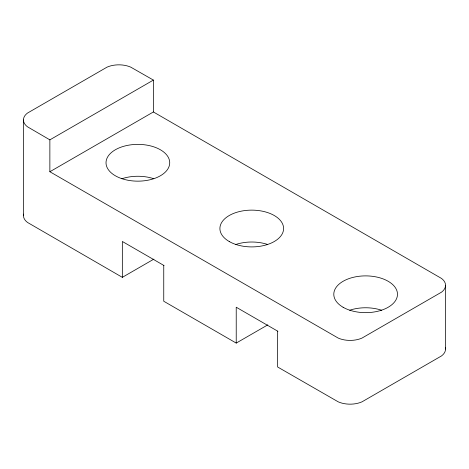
<?xml version="1.0" encoding="UTF-8"?>
<svg xmlns="http://www.w3.org/2000/svg" width="469" height="469" viewBox="0 0 469 469"><rect width="100%" height="100%" fill="white"/><g stroke="black" fill="none" stroke-linecap="round" stroke-linejoin="round"><path stroke-width="0.7" d="M49.866 139.856L153.398 80.082L153.398 111.962L441.517 278.445A19.522 11.274 0 0 1 441.517 292.164L361.992 338.079A19.522 11.274 0 0 1 338.219 338.079L49.866 171.736L49.866 139.856L27.483 126.8A19.522 11.274 0 0 1 27.483 113.076L107.008 67.161A19.522 11.274 0 0 1 130.781 67.161L153.398 80.082M49.866 171.736L153.398 111.962M23.614 214.104A19.522 11.274 0 0 0 27.483 222.435L122.339 277.337L153.902 259.111M163.751 265.378L163.751 301.245L236.224 343.085L267.787 324.865M164.062 265.56L122.339 241.471L122.339 277.337M277.947 331.313L236.224 307.224L236.224 343.085M445.55 285.304L445.55 349.065M277.636 331.132L277.636 366.993L338.219 401.839A19.522 11.274 0 0 0 361.992 401.839L441.517 355.924A19.522 11.274 0 0 0 445.386 347.593M23.45 119.935L23.45 215.576M121.94 178.724A31.851 18.391 0 0 1 153.791 178.724M235.825 244.478A31.851 18.391 0 0 1 267.676 244.478M349.71 310.226A31.851 18.391 0 0 1 381.561 310.226M121.94 178.695A31.851 18.391 0 0 0 169.719 162.772A31.851 18.391 0 0 0 121.94 146.844A31.851 18.391 0 0 0 121.94 178.695M229.23 241.523A31.851 18.391 0 0 0 282.514 233.281A31.851 18.391 0 0 0 243.511 210.757A31.851 18.391 0 0 0 229.23 241.523M343.115 307.271A31.851 18.391 0 0 0 396.399 299.029A31.851 18.391 0 0 0 357.39 276.511A31.851 18.391 0 0 0 343.115 307.271"/></g></svg>
